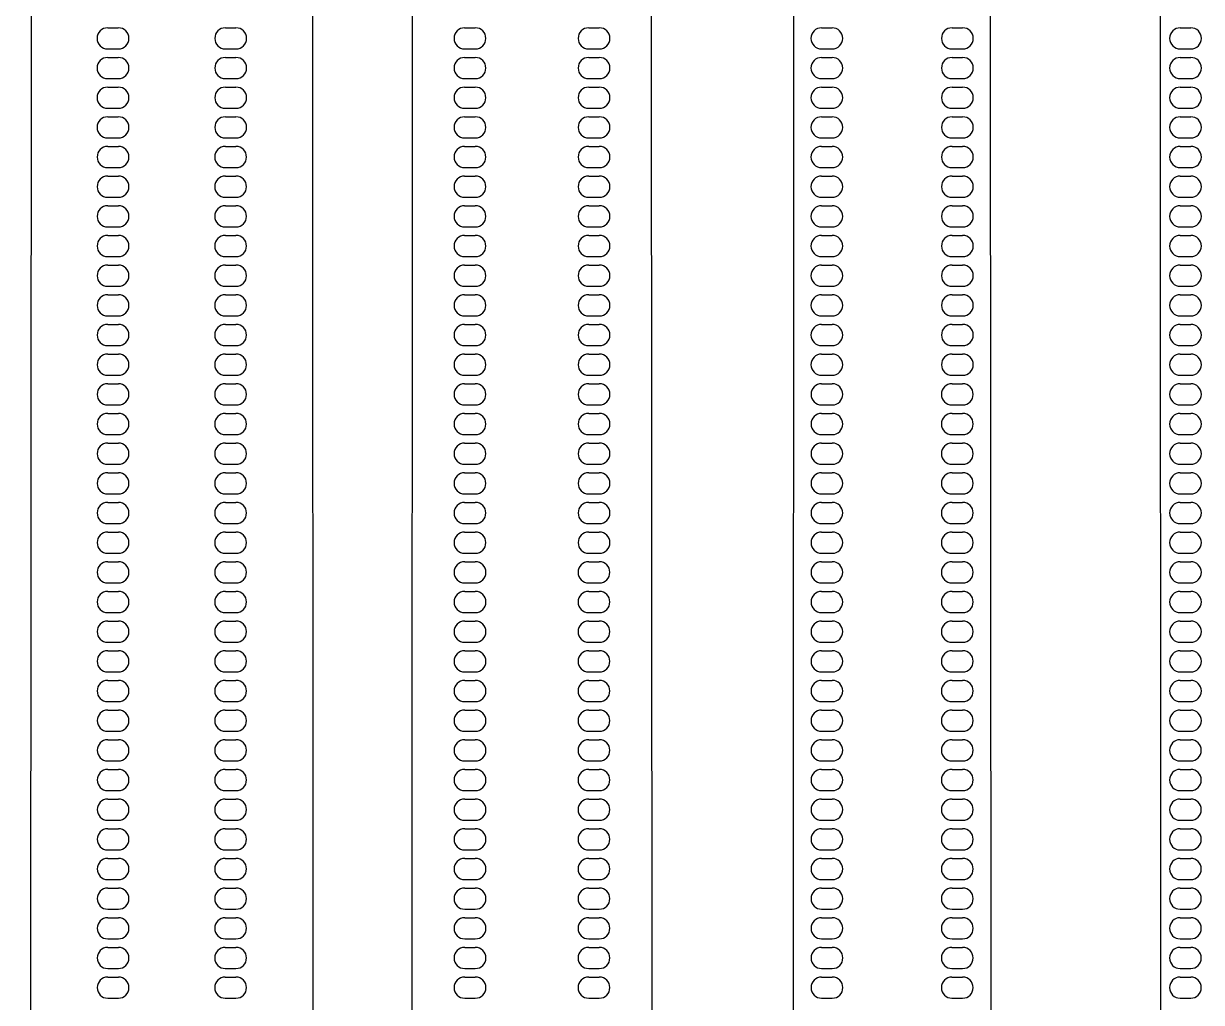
# Model space of a CAD drawing. Header units: millimetres. Extents: x -12.5 to 12.5, y -37.5 to 37.5.
# Drawn here: x -2.9 to -0.12, y 7.095 to 9.405 of the extents above; entities that cross this region are included whole.
import ezdxf

# ---------------------------------------------------------------- set-up
doc = ezdxf.new("R2010")
doc.units = ezdxf.units.MM

msp = doc.modelspace()

# ---------------------------------------------------------------- linework, layer by layer
at = {"color": 7, "linetype": 'Continuous'}
for p, q in [((-2.875, 24), (-2.9, -25)), ((-2.2, -25), (-2.225, 24)), ((-1.975, 24), (-2, -25)), ((-1.4, -25), (-1.425, 24)), ((-1.075, 24), (-1.1, -25)), ((-0.6, -25), (-0.625, 24)), ((-0.225, 24), (-0.2059, -13.45)), ((-2.7014, 9.395), (-2.6764, 9.395)), ((-2.4236, 9.395), (-2.3986, 9.395)), ((-1.8589, 9.395), (-1.8339, 9.395)), ((-1.5661, 9.395), (-1.5411, 9.395)), ((-1.0165, 9.395), (-0.9915, 9.395)), ((-0.7085, 9.395), (-0.6835, 9.395)), ((-0.1699, 9.395), (-0.1449, 9.395)), ((-2.7014, 9.345), (-2.6764, 9.345)), ((-2.4236, 9.345), (-2.3986, 9.345)), ((-1.8589, 9.345), (-1.8339, 9.345)), ((-1.5661, 9.345), (-1.5411, 9.345)), ((-1.0165, 9.345), (-0.9915, 9.345)), ((-0.7085, 9.345), (-0.6835, 9.345)), ((-0.1699, 9.345), (-0.1449, 9.345)), ((-2.7014, 9.325), (-2.6764, 9.325)), ((-2.4236, 9.325), (-2.3986, 9.325)), ((-1.8589, 9.325), (-1.8339, 9.325)), ((-1.5661, 9.325), (-1.5411, 9.325)), ((-1.0165, 9.325), (-0.9915, 9.325)), ((-0.7085, 9.325), (-0.6835, 9.325)), ((-0.1699, 9.325), (-0.1449, 9.325)), ((-2.7014, 9.275), (-2.6764, 9.275)), ((-2.4236, 9.275), (-2.3986, 9.275)), ((-1.8589, 9.275), (-1.8339, 9.275)), ((-1.5661, 9.275), (-1.5411, 9.275)), ((-1.0165, 9.275), (-0.9915, 9.275)), ((-0.7085, 9.275), (-0.6835, 9.275)), ((-0.1699, 9.275), (-0.1449, 9.275)), ((-2.7014, 9.255), (-2.6764, 9.255)), ((-2.4236, 9.255), (-2.3986, 9.255)), ((-1.8589, 9.255), (-1.8339, 9.255)), ((-1.5661, 9.255), (-1.5411, 9.255)), ((-1.0165, 9.255), (-0.9915, 9.255)), ((-0.7085, 9.255), (-0.6835, 9.255)), ((-0.1699, 9.255), (-0.1449, 9.255)), ((-2.7014, 9.205), (-2.6764, 9.205)), ((-2.4236, 9.205), (-2.3986, 9.205)), ((-1.8589, 9.205), (-1.8339, 9.205)), ((-1.5661, 9.205), (-1.5411, 9.205)), ((-1.0165, 9.205), (-0.9915, 9.205)), ((-0.7085, 9.205), (-0.6835, 9.205)), ((-0.1699, 9.205), (-0.1449, 9.205)), ((-2.7014, 9.185), (-2.6764, 9.185)), ((-2.4236, 9.185), (-2.3986, 9.185)), ((-1.8589, 9.185), (-1.8339, 9.185)), ((-1.5661, 9.185), (-1.5411, 9.185)), ((-1.0165, 9.185), (-0.9915, 9.185)), ((-0.7085, 9.185), (-0.6835, 9.185)), ((-0.1699, 9.185), (-0.1449, 9.185)), ((-2.7014, 9.135), (-2.6764, 9.135)), ((-2.4236, 9.135), (-2.3986, 9.135)), ((-1.8589, 9.135), (-1.8339, 9.135)), ((-1.5661, 9.135), (-1.5411, 9.135)), ((-1.0165, 9.135), (-0.9915, 9.135)), ((-0.7085, 9.135), (-0.6835, 9.135)), ((-0.1699, 9.135), (-0.1449, 9.135)), ((-2.7013, 9.115), (-2.6763, 9.115)), ((-2.4237, 9.115), (-2.3987, 9.115)), ((-1.8589, 9.115), (-1.8339, 9.115)), ((-1.5661, 9.115), (-1.5411, 9.115)), ((-1.0165, 9.115), (-0.9915, 9.115)), ((-0.7085, 9.115), (-0.6835, 9.115)), ((-0.1699, 9.115), (-0.1449, 9.115)), ((-2.7013, 9.065), (-2.6763, 9.065)), ((-2.4237, 9.065), (-2.3987, 9.065)), ((-1.8589, 9.065), (-1.8339, 9.065)), ((-1.5661, 9.065), (-1.5411, 9.065)), ((-1.0165, 9.065), (-0.9915, 9.065)), ((-0.7085, 9.065), (-0.6835, 9.065)), ((-0.1699, 9.065), (-0.1449, 9.065)), ((-2.7013, 9.045), (-2.6763, 9.045)), ((-2.4237, 9.045), (-2.3987, 9.045)), ((-1.8589, 9.045), (-1.8339, 9.045)), ((-1.5661, 9.045), (-1.5411, 9.045)), ((-1.0165, 9.045), (-0.9915, 9.045)), ((-0.7085, 9.045), (-0.6835, 9.045)), ((-0.17, 9.045), (-0.145, 9.045)), ((-2.7013, 8.995), (-2.6763, 8.995)), ((-2.4237, 8.995), (-2.3987, 8.995)), ((-1.8589, 8.995), (-1.8339, 8.995)), ((-1.5661, 8.995), (-1.5411, 8.995)), ((-1.0165, 8.995), (-0.9915, 8.995)), ((-0.7085, 8.995), (-0.6835, 8.995)), ((-0.17, 8.995), (-0.145, 8.995)), ((-2.7013, 8.975), (-2.6763, 8.975)), ((-2.4237, 8.975), (-2.3987, 8.975)), ((-1.8589, 8.975), (-1.8339, 8.975)), ((-1.5661, 8.975), (-1.5411, 8.975)), ((-1.0165, 8.975), (-0.9915, 8.975)), ((-0.7085, 8.975), (-0.6835, 8.975)), ((-0.17, 8.975), (-0.145, 8.975)), ((-2.7013, 8.925), (-2.6763, 8.925)), ((-2.4237, 8.925), (-2.3987, 8.925)), ((-1.8589, 8.925), (-1.8339, 8.925)), ((-1.5661, 8.925), (-1.5411, 8.925)), ((-1.0165, 8.925), (-0.9915, 8.925)), ((-0.7085, 8.925), (-0.6835, 8.925)), ((-0.17, 8.925), (-0.145, 8.925)), ((-2.7013, 8.905), (-2.6763, 8.905)), ((-2.4237, 8.905), (-2.3987, 8.905)), ((-1.8589, 8.905), (-1.8339, 8.905)), ((-1.5661, 8.905), (-1.5411, 8.905)), ((-1.0165, 8.905), (-0.9915, 8.905)), ((-0.7085, 8.905), (-0.6835, 8.905)), ((-0.17, 8.905), (-0.145, 8.905)), ((-2.7013, 8.855), (-2.6763, 8.855)), ((-2.4237, 8.855), (-2.3987, 8.855)), ((-1.8589, 8.855), (-1.8339, 8.855)), ((-1.5661, 8.855), (-1.5411, 8.855)), ((-1.0165, 8.855), (-0.9915, 8.855)), ((-0.7085, 8.855), (-0.6835, 8.855)), ((-0.17, 8.855), (-0.145, 8.855)), ((-2.7013, 8.835), (-2.6763, 8.835)), ((-2.4237, 8.835), (-2.3987, 8.835)), ((-1.8589, 8.835), (-1.8339, 8.835)), ((-1.5661, 8.835), (-1.5411, 8.835)), ((-1.0165, 8.835), (-0.9915, 8.835)), ((-0.7085, 8.835), (-0.6835, 8.835)), ((-0.17, 8.835), (-0.145, 8.835)), ((-2.7013, 8.785), (-2.6763, 8.785)), ((-2.7013, 8.765), (-2.6763, 8.765)), ((-2.4237, 8.785), (-2.3987, 8.785)), ((-2.4237, 8.765), (-2.3987, 8.765)), ((-1.8589, 8.785), (-1.8339, 8.785)), ((-1.8589, 8.765), (-1.8339, 8.765)), ((-1.5661, 8.785), (-1.5411, 8.785)), ((-1.5661, 8.765), (-1.5411, 8.765)), ((-1.0165, 8.785), (-0.9915, 8.785)), ((-1.0165, 8.765), (-0.9915, 8.765)), ((-0.7085, 8.785), (-0.6835, 8.785)), ((-0.7085, 8.765), (-0.6835, 8.765)), ((-0.17, 8.785), (-0.145, 8.785)), ((-0.17, 8.765), (-0.145, 8.765)), ((-2.7013, 8.715), (-2.6763, 8.715)), ((-2.4237, 8.715), (-2.3987, 8.715)), ((-1.8589, 8.715), (-1.8339, 8.715)), ((-1.5661, 8.715), (-1.5411, 8.715)), ((-1.0165, 8.715), (-0.9915, 8.715)), ((-0.7085, 8.715), (-0.6835, 8.715)), ((-0.17, 8.715), (-0.145, 8.715)), ((-2.7013, 8.695), (-2.6763, 8.695)), ((-2.4237, 8.695), (-2.3987, 8.695)), ((-1.8589, 8.695), (-1.8339, 8.695)), ((-1.5661, 8.695), (-1.5411, 8.695)), ((-1.0165, 8.695), (-0.9915, 8.695)), ((-0.7085, 8.695), (-0.6835, 8.695)), ((-0.17, 8.695), (-0.145, 8.695)), ((-2.7013, 8.645), (-2.6763, 8.645)), ((-2.7013, 8.625), (-2.6763, 8.625)), ((-2.4237, 8.645), (-2.3987, 8.645)), ((-2.4237, 8.625), (-2.3987, 8.625)), ((-1.8589, 8.645), (-1.8339, 8.645)), ((-1.8589, 8.625), (-1.8339, 8.625)), ((-1.5661, 8.645), (-1.5411, 8.645)), ((-1.5661, 8.625), (-1.5411, 8.625)), ((-1.0165, 8.645), (-0.9915, 8.645)), ((-1.0165, 8.625), (-0.9915, 8.625)), ((-0.7085, 8.645), (-0.6835, 8.645)), ((-0.7085, 8.625), (-0.6835, 8.625)), ((-0.17, 8.645), (-0.145, 8.645)), ((-0.17, 8.625), (-0.145, 8.625)), ((-2.7013, 8.575), (-2.6763, 8.575)), ((-2.4237, 8.575), (-2.3987, 8.575)), ((-1.8589, 8.575), (-1.8339, 8.575)), ((-1.5661, 8.575), (-1.5411, 8.575)), ((-1.0165, 8.575), (-0.9915, 8.575)), ((-0.7085, 8.575), (-0.6835, 8.575)), ((-0.17, 8.575), (-0.145, 8.575)), ((-2.7013, 8.555), (-2.6763, 8.555)), ((-2.4237, 8.555), (-2.3987, 8.555)), ((-1.8589, 8.555), (-1.8339, 8.555)), ((-1.5661, 8.555), (-1.5411, 8.555)), ((-1.0164, 8.555), (-0.9914, 8.555)), ((-0.7086, 8.555), (-0.6836, 8.555)), ((-0.17, 8.555), (-0.145, 8.555)), ((-2.7013, 8.505), (-2.6763, 8.505)), ((-2.7013, 8.485), (-2.6763, 8.485)), ((-2.4237, 8.505), (-2.3987, 8.505)), ((-2.4237, 8.485), (-2.3987, 8.485)), ((-1.8589, 8.505), (-1.8339, 8.505)), ((-1.8589, 8.485), (-1.8339, 8.485)), ((-1.5661, 8.505), (-1.5411, 8.505)), ((-1.5661, 8.485), (-1.5411, 8.485)), ((-1.0164, 8.505), (-0.9914, 8.505)), ((-1.0164, 8.485), (-0.9914, 8.485)), ((-0.7086, 8.505), (-0.6836, 8.505)), ((-0.7086, 8.485), (-0.6836, 8.485)), ((-0.17, 8.505), (-0.145, 8.505)), ((-0.17, 8.485), (-0.145, 8.485)), ((-2.7013, 8.435), (-2.6763, 8.435)), ((-2.4237, 8.435), (-2.3987, 8.435)), ((-1.8589, 8.435), (-1.8339, 8.435)), ((-1.5661, 8.435), (-1.5411, 8.435)), ((-1.0164, 8.435), (-0.9914, 8.435)), ((-0.7086, 8.435), (-0.6836, 8.435)), ((-0.17, 8.435), (-0.145, 8.435)), ((-2.7013, 8.415), (-2.6763, 8.415)), ((-2.4237, 8.415), (-2.3987, 8.415)), ((-1.8589, 8.415), (-1.8339, 8.415)), ((-1.5661, 8.415), (-1.5411, 8.415)), ((-1.0164, 8.415), (-0.9914, 8.415)), ((-0.7086, 8.415), (-0.6836, 8.415)), ((-0.17, 8.415), (-0.145, 8.415)), ((-2.7013, 8.365), (-2.6763, 8.365)), ((-2.7013, 8.345), (-2.6763, 8.345)), ((-2.4237, 8.365), (-2.3987, 8.365)), ((-2.4237, 8.345), (-2.3987, 8.345)), ((-1.8589, 8.365), (-1.8339, 8.365)), ((-1.8589, 8.345), (-1.8339, 8.345)), ((-1.5661, 8.365), (-1.5411, 8.365)), ((-1.5661, 8.345), (-1.5411, 8.345)), ((-1.0164, 8.365), (-0.9914, 8.365)), ((-1.0164, 8.345), (-0.9914, 8.345)), ((-0.7086, 8.365), (-0.6836, 8.365)), ((-0.7086, 8.345), (-0.6836, 8.345)), ((-0.1701, 8.345), (-0.1451, 8.345)), ((-0.17, 8.365), (-0.145, 8.365)), ((-2.7013, 8.295), (-2.6763, 8.295)), ((-2.4237, 8.295), (-2.3987, 8.295)), ((-1.8589, 8.295), (-1.8339, 8.295)), ((-1.5661, 8.295), (-1.5411, 8.295)), ((-1.0164, 8.295), (-0.9914, 8.295)), ((-0.7086, 8.295), (-0.6836, 8.295)), ((-0.1701, 8.295), (-0.1451, 8.295)), ((-2.7013, 8.275), (-2.6763, 8.275)), ((-2.4237, 8.275), (-2.3987, 8.275)), ((-1.8589, 8.275), (-1.8339, 8.275)), ((-1.5661, 8.275), (-1.5411, 8.275)), ((-1.0164, 8.275), (-0.9914, 8.275)), ((-0.7086, 8.275), (-0.6836, 8.275)), ((-0.1701, 8.275), (-0.1451, 8.275)), ((-2.7013, 8.225), (-2.6763, 8.225)), ((-2.7013, 8.205), (-2.6763, 8.205)), ((-2.4237, 8.225), (-2.3987, 8.225)), ((-2.4237, 8.205), (-2.3987, 8.205)), ((-1.8589, 8.225), (-1.8339, 8.225)), ((-1.8589, 8.205), (-1.8339, 8.205)), ((-1.5661, 8.225), (-1.5411, 8.225)), ((-1.5661, 8.205), (-1.5411, 8.205)), ((-1.0164, 8.225), (-0.9914, 8.225)), ((-1.0164, 8.205), (-0.9914, 8.205)), ((-0.7086, 8.225), (-0.6836, 8.225)), ((-0.7086, 8.205), (-0.6836, 8.205)), ((-0.1701, 8.225), (-0.1451, 8.225)), ((-0.1701, 8.205), (-0.1451, 8.205)), ((-2.7013, 8.155), (-2.6763, 8.155)), ((-2.4237, 8.155), (-2.3987, 8.155)), ((-1.8589, 8.155), (-1.8339, 8.155)), ((-1.5661, 8.155), (-1.5411, 8.155)), ((-1.0164, 8.155), (-0.9914, 8.155)), ((-0.7086, 8.155), (-0.6836, 8.155)), ((-0.1701, 8.155), (-0.1451, 8.155)), ((-2.7013, 8.135), (-2.6763, 8.135)), ((-2.4237, 8.135), (-2.3987, 8.135)), ((-1.8588, 8.135), (-1.8338, 8.135)), ((-1.5662, 8.135), (-1.5412, 8.135)), ((-1.0164, 8.135), (-0.9914, 8.135)), ((-0.7086, 8.135), (-0.6836, 8.135)), ((-0.1701, 8.135), (-0.1451, 8.135)), ((-2.7013, 8.085), (-2.6763, 8.085)), ((-2.7013, 8.065), (-2.6763, 8.065)), ((-2.4237, 8.085), (-2.3987, 8.085)), ((-2.4237, 8.065), (-2.3987, 8.065)), ((-1.8588, 8.085), (-1.8338, 8.085)), ((-1.8588, 8.065), (-1.8338, 8.065)), ((-1.5662, 8.085), (-1.5412, 8.085)), ((-1.5662, 8.065), (-1.5412, 8.065)), ((-1.0164, 8.085), (-0.9914, 8.085)), ((-1.0164, 8.065), (-0.9914, 8.065)), ((-0.7086, 8.085), (-0.6836, 8.085)), ((-0.7086, 8.065), (-0.6836, 8.065)), ((-0.1701, 8.085), (-0.1451, 8.085)), ((-0.1701, 8.065), (-0.1451, 8.065)), ((-2.7013, 8.015), (-2.6763, 8.015)), ((-2.4237, 8.015), (-2.3987, 8.015)), ((-1.8588, 8.015), (-1.8338, 8.015)), ((-1.5662, 8.015), (-1.5412, 8.015)), ((-1.0164, 8.015), (-0.9914, 8.015)), ((-0.7086, 8.015), (-0.6836, 8.015)), ((-0.1701, 8.015), (-0.1451, 8.015)), ((-2.7013, 7.995), (-2.6763, 7.995)), ((-2.4237, 7.995), (-2.3987, 7.995)), ((-1.8588, 7.995), (-1.8338, 7.995)), ((-1.5662, 7.995), (-1.5412, 7.995)), ((-1.0164, 7.995), (-0.9914, 7.995)), ((-0.7086, 7.995), (-0.6836, 7.995)), ((-0.1701, 7.995), (-0.1451, 7.995)), ((-2.7013, 7.945), (-2.6763, 7.945)), ((-2.7013, 7.925), (-2.6763, 7.925)), ((-2.4237, 7.945), (-2.3987, 7.945)), ((-2.4237, 7.925), (-2.3987, 7.925)), ((-1.8588, 7.945), (-1.8338, 7.945)), ((-1.8588, 7.925), (-1.8338, 7.925)), ((-1.5662, 7.945), (-1.5412, 7.945)), ((-1.5662, 7.925), (-1.5412, 7.925)), ((-1.0164, 7.945), (-0.9914, 7.945)), ((-1.0164, 7.925), (-0.9914, 7.925)), ((-0.7086, 7.945), (-0.6836, 7.945)), ((-0.7086, 7.925), (-0.6836, 7.925)), ((-0.1701, 7.945), (-0.1451, 7.945)), ((-0.1701, 7.925), (-0.1451, 7.925)), ((-2.7013, 7.875), (-2.6763, 7.875)), ((-2.4237, 7.875), (-2.3987, 7.875)), ((-1.8588, 7.875), (-1.8338, 7.875)), ((-1.5662, 7.875), (-1.5412, 7.875)), ((-1.0164, 7.875), (-0.9914, 7.875)), ((-0.7086, 7.875), (-0.6836, 7.875)), ((-0.1701, 7.875), (-0.1451, 7.875)), ((-2.7013, 7.855), (-2.6763, 7.855)), ((-2.4237, 7.855), (-2.3987, 7.855)), ((-1.8588, 7.855), (-1.8338, 7.855)), ((-1.5662, 7.855), (-1.5412, 7.855)), ((-1.0164, 7.855), (-0.9914, 7.855)), ((-0.7086, 7.855), (-0.6836, 7.855)), ((-0.1701, 7.855), (-0.1451, 7.855)), ((-2.7013, 7.805), (-2.6763, 7.805)), ((-2.7012, 7.785), (-2.6762, 7.785)), ((-2.4238, 7.785), (-2.3988, 7.785)), ((-2.4237, 7.805), (-2.3987, 7.805)), ((-1.8588, 7.805), (-1.8338, 7.805)), ((-1.8588, 7.785), (-1.8338, 7.785)), ((-1.5662, 7.805), (-1.5412, 7.805)), ((-1.5662, 7.785), (-1.5412, 7.785)), ((-1.0164, 7.805), (-0.9914, 7.805)), ((-1.0164, 7.785), (-0.9914, 7.785)), ((-0.7086, 7.805), (-0.6836, 7.805)), ((-0.7086, 7.785), (-0.6836, 7.785)), ((-0.1701, 7.805), (-0.1451, 7.805)), ((-0.1701, 7.785), (-0.1451, 7.785)), ((-2.7012, 7.735), (-2.6762, 7.735)), ((-2.4238, 7.735), (-2.3988, 7.735)), ((-1.8588, 7.735), (-1.8338, 7.735)), ((-1.5662, 7.735), (-1.5412, 7.735)), ((-1.0164, 7.735), (-0.9914, 7.735)), ((-0.7086, 7.735), (-0.6836, 7.735)), ((-0.1701, 7.735), (-0.1451, 7.735)), ((-2.7012, 7.715), (-2.6762, 7.715)), ((-2.4238, 7.715), (-2.3988, 7.715)), ((-1.8588, 7.715), (-1.8338, 7.715)), ((-1.5662, 7.715), (-1.5412, 7.715)), ((-1.0164, 7.715), (-0.9914, 7.715)), ((-0.7086, 7.715), (-0.6836, 7.715)), ((-0.1702, 7.715), (-0.1452, 7.715)), ((-2.7012, 7.665), (-2.6762, 7.665)), ((-2.4238, 7.665), (-2.3988, 7.665)), ((-1.8588, 7.665), (-1.8338, 7.665)), ((-1.5662, 7.665), (-1.5412, 7.665)), ((-1.0164, 7.665), (-0.9914, 7.665)), ((-0.7086, 7.665), (-0.6836, 7.665)), ((-0.1702, 7.665), (-0.1452, 7.665)), ((-2.7012, 7.645), (-2.6762, 7.645)), ((-2.4238, 7.645), (-2.3988, 7.645)), ((-1.8588, 7.645), (-1.8338, 7.645)), ((-1.5662, 7.645), (-1.5412, 7.645)), ((-1.0164, 7.645), (-0.9914, 7.645)), ((-0.7086, 7.645), (-0.6836, 7.645)), ((-0.1702, 7.645), (-0.1452, 7.645)), ((-2.7012, 7.595), (-2.6762, 7.595)), ((-2.4238, 7.595), (-2.3988, 7.595)), ((-1.8588, 7.595), (-1.8338, 7.595)), ((-1.5662, 7.595), (-1.5412, 7.595)), ((-1.0164, 7.595), (-0.9914, 7.595)), ((-0.7086, 7.595), (-0.6836, 7.595)), ((-0.1702, 7.595), (-0.1452, 7.595)), ((-2.7012, 7.575), (-2.6762, 7.575)), ((-2.4238, 7.575), (-2.3988, 7.575)), ((-1.8588, 7.575), (-1.8338, 7.575)), ((-1.5662, 7.575), (-1.5412, 7.575)), ((-1.0164, 7.575), (-0.9914, 7.575)), ((-0.7086, 7.575), (-0.6836, 7.575)), ((-0.1702, 7.575), (-0.1452, 7.575)), ((-2.7012, 7.525), (-2.6762, 7.525)), ((-2.4238, 7.525), (-2.3988, 7.525)), ((-1.8588, 7.525), (-1.8338, 7.525)), ((-1.5662, 7.525), (-1.5412, 7.525)), ((-1.0164, 7.525), (-0.9914, 7.525)), ((-0.7086, 7.525), (-0.6836, 7.525)), ((-0.1702, 7.525), (-0.1452, 7.525)), ((-2.7012, 7.505), (-2.6762, 7.505)), ((-2.4238, 7.505), (-2.3988, 7.505)), ((-1.8588, 7.505), (-1.8338, 7.505)), ((-1.5662, 7.505), (-1.5412, 7.505)), ((-1.0164, 7.505), (-0.9914, 7.505)), ((-0.7086, 7.505), (-0.6836, 7.505)), ((-0.1702, 7.505), (-0.1452, 7.505)), ((-2.7012, 7.455), (-2.6762, 7.455)), ((-2.4238, 7.455), (-2.3988, 7.455)), ((-1.8588, 7.455), (-1.8338, 7.455)), ((-1.5662, 7.455), (-1.5412, 7.455)), ((-1.0164, 7.455), (-0.9914, 7.455)), ((-0.7086, 7.455), (-0.6836, 7.455)), ((-0.1702, 7.455), (-0.1452, 7.455)), ((-2.7012, 7.435), (-2.6762, 7.435)), ((-2.4238, 7.435), (-2.3988, 7.435)), ((-1.8588, 7.435), (-1.8338, 7.435)), ((-1.5662, 7.435), (-1.5412, 7.435)), ((-1.0164, 7.435), (-0.9914, 7.435)), ((-0.7086, 7.435), (-0.6836, 7.435)), ((-0.1702, 7.435), (-0.1452, 7.435)), ((-2.7012, 7.385), (-2.6762, 7.385)), ((-2.4238, 7.385), (-2.3988, 7.385)), ((-1.8588, 7.385), (-1.8338, 7.385)), ((-1.5662, 7.385), (-1.5412, 7.385)), ((-1.0164, 7.385), (-0.9914, 7.385)), ((-0.7086, 7.385), (-0.6836, 7.385)), ((-0.1702, 7.385), (-0.1452, 7.385)), ((-2.7012, 7.365), (-2.6762, 7.365)), ((-2.4238, 7.365), (-2.3988, 7.365)), ((-1.8588, 7.365), (-1.8338, 7.365)), ((-1.5662, 7.365), (-1.5412, 7.365)), ((-1.0164, 7.365), (-0.9914, 7.365)), ((-0.7086, 7.365), (-0.6836, 7.365)), ((-0.1702, 7.365), (-0.1452, 7.365)), ((-2.7012, 7.315), (-2.6762, 7.315)), ((-2.4238, 7.315), (-2.3988, 7.315)), ((-1.8588, 7.315), (-1.8338, 7.315)), ((-1.5662, 7.315), (-1.5412, 7.315)), ((-1.0164, 7.315), (-0.9914, 7.315)), ((-0.7086, 7.315), (-0.6836, 7.315)), ((-0.1702, 7.315), (-0.1452, 7.315)), ((-2.7012, 7.295), (-2.6762, 7.295)), ((-2.4238, 7.295), (-2.3988, 7.295)), ((-1.8588, 7.295), (-1.8338, 7.295)), ((-1.5662, 7.295), (-1.5412, 7.295)), ((-1.0164, 7.295), (-0.9914, 7.295)), ((-0.7086, 7.295), (-0.6836, 7.295)), ((-0.1702, 7.295), (-0.1452, 7.295)), ((-2.7012, 7.245), (-2.6762, 7.245)), ((-2.4238, 7.245), (-2.3988, 7.245)), ((-1.8588, 7.245), (-1.8338, 7.245)), ((-1.5662, 7.245), (-1.5412, 7.245)), ((-1.0164, 7.245), (-0.9914, 7.245)), ((-0.7086, 7.245), (-0.6836, 7.245)), ((-0.1702, 7.245), (-0.1452, 7.245)), ((-2.7012, 7.225), (-2.6762, 7.225)), ((-2.4238, 7.225), (-2.3988, 7.225)), ((-1.8588, 7.225), (-1.8338, 7.225)), ((-1.5662, 7.225), (-1.5412, 7.225)), ((-1.0163, 7.225), (-0.9913, 7.225)), ((-0.7087, 7.225), (-0.6837, 7.225)), ((-0.1702, 7.225), (-0.1452, 7.225)), ((-2.7012, 7.175), (-2.6762, 7.175)), ((-2.4238, 7.175), (-2.3988, 7.175)), ((-1.8588, 7.175), (-1.8338, 7.175)), ((-1.5662, 7.175), (-1.5412, 7.175)), ((-1.0163, 7.175), (-0.9913, 7.175)), ((-0.7087, 7.175), (-0.6837, 7.175)), ((-0.1702, 7.175), (-0.1452, 7.175)), ((-2.7012, 7.155), (-2.6762, 7.155)), ((-2.4238, 7.155), (-2.3988, 7.155)), ((-1.8588, 7.155), (-1.8338, 7.155)), ((-1.5662, 7.155), (-1.5412, 7.155)), ((-1.0163, 7.155), (-0.9913, 7.155)), ((-0.7087, 7.155), (-0.6837, 7.155)), ((-0.1702, 7.155), (-0.1452, 7.155)), ((-2.7012, 7.105), (-2.6762, 7.105)), ((-2.4238, 7.105), (-2.3988, 7.105)), ((-1.8588, 7.105), (-1.8338, 7.105)), ((-1.5662, 7.105), (-1.5412, 7.105)), ((-1.0163, 7.105), (-0.9913, 7.105)), ((-0.7087, 7.105), (-0.6837, 7.105)), ((-0.1702, 7.105), (-0.1452, 7.105))]:
    msp.add_line(p, q, dxfattribs=at)
for centre, start, end in [((-2.7014, 9.37), 90, 270), ((-2.6764, 9.37), 270, 90), ((-2.4236, 9.37), 90, 270), ((-2.3986, 9.37), 270, 90), ((-1.8589, 9.37), 90, 270), ((-1.8339, 9.37), 270, 90), ((-1.5661, 9.37), 90, 270), ((-1.5411, 9.37), 270, 90), ((-1.0165, 9.37), 90, 270), ((-0.9915, 9.37), 270, 90), ((-0.7085, 9.37), 90, 270), ((-0.6835, 9.37), 270, 90), ((-0.1699, 9.37), 90, 270), ((-0.1449, 9.37), 270, 90), ((-2.7014, 9.3), 90, 270), ((-2.6764, 9.3), 270, 90), ((-2.4236, 9.3), 90, 270), ((-2.3986, 9.3), 270, 90), ((-1.8589, 9.3), 90, 270), ((-1.8339, 9.3), 270, 90), ((-1.5661, 9.3), 90, 270), ((-1.5411, 9.3), 270, 90), ((-1.0165, 9.3), 90, 270), ((-0.9915, 9.3), 270, 90), ((-0.7085, 9.3), 90, 270), ((-0.6835, 9.3), 270, 90), ((-0.1699, 9.3), 90, 270), ((-0.1449, 9.3), 270, 90), ((-2.7014, 9.23), 90, 270), ((-2.6764, 9.23), 270, 90), ((-2.4236, 9.23), 90, 270), ((-2.3986, 9.23), 270, 90), ((-1.8589, 9.23), 90, 270), ((-1.8339, 9.23), 270, 90), ((-1.5661, 9.23), 90, 270), ((-1.5411, 9.23), 270, 90), ((-1.0165, 9.23), 90, 270), ((-0.9915, 9.23), 270, 90), ((-0.7085, 9.23), 90, 270), ((-0.6835, 9.23), 270, 90), ((-0.1699, 9.23), 90, 270), ((-0.1449, 9.23), 270, 90), ((-2.7014, 9.16), 90, 270), ((-2.6764, 9.16), 270, 90), ((-2.4236, 9.16), 90, 270), ((-2.3986, 9.16), 270, 90), ((-1.8589, 9.16), 90, 270), ((-1.8339, 9.16), 270, 90), ((-1.5661, 9.16), 90, 270), ((-1.5411, 9.16), 270, 90), ((-1.0165, 9.16), 90, 270), ((-0.9915, 9.16), 270, 90), ((-0.7085, 9.16), 90, 270), ((-0.6835, 9.16), 270, 90), ((-0.1699, 9.16), 90, 270), ((-0.1449, 9.16), 270, 90), ((-2.7013, 9.09), 90, 270), ((-2.6763, 9.09), 270, 90), ((-2.4237, 9.09), 90, 270), ((-2.3987, 9.09), 270, 90), ((-1.8589, 9.09), 90, 270), ((-1.8339, 9.09), 270, 90), ((-1.5661, 9.09), 90, 270), ((-1.5411, 9.09), 270, 90), ((-1.0165, 9.09), 90, 270), ((-0.9915, 9.09), 270, 90), ((-0.7085, 9.09), 90, 270), ((-0.6835, 9.09), 270, 90), ((-0.1699, 9.09), 90, 270), ((-0.1449, 9.09), 270, 90), ((-2.7013, 9.02), 90, 270), ((-2.6763, 9.02), 270, 90), ((-2.4237, 9.02), 90, 270), ((-2.3987, 9.02), 270, 90), ((-1.8589, 9.02), 90, 270), ((-1.8339, 9.02), 270, 90), ((-1.5661, 9.02), 90, 270), ((-1.5411, 9.02), 270, 90), ((-1.0165, 9.02), 90, 270), ((-0.9915, 9.02), 270, 90), ((-0.7085, 9.02), 90, 270), ((-0.6835, 9.02), 270, 90), ((-0.17, 9.02), 90, 270), ((-0.145, 9.02), 270, 90), ((-2.7013, 8.95), 90, 270), ((-2.6763, 8.95), 270, 90), ((-2.4237, 8.95), 90, 270), ((-2.3987, 8.95), 270, 90), ((-1.8589, 8.95), 90, 270), ((-1.8339, 8.95), 270, 90), ((-1.5661, 8.95), 90, 270), ((-1.5411, 8.95), 270, 90), ((-1.0165, 8.95), 90, 270), ((-0.9915, 8.95), 270, 90), ((-0.7085, 8.95), 90, 270), ((-0.6835, 8.95), 270, 90), ((-0.17, 8.95), 90, 270), ((-0.145, 8.95), 270, 90), ((-2.7013, 8.88), 90, 270), ((-2.6763, 8.88), 270, 90), ((-2.4237, 8.88), 90, 270), ((-2.3987, 8.88), 270, 90), ((-1.8589, 8.88), 90, 270), ((-1.8339, 8.88), 270, 90), ((-1.5661, 8.88), 90, 270), ((-1.5411, 8.88), 270, 90), ((-1.0165, 8.88), 90, 270), ((-0.9915, 8.88), 270, 90), ((-0.7085, 8.88), 90, 270), ((-0.6835, 8.88), 270, 90), ((-0.17, 8.88), 90, 270), ((-0.145, 8.88), 270, 90), ((-2.7013, 8.81), 90, 270), ((-2.6763, 8.81), 270, 90), ((-2.4237, 8.81), 90, 270), ((-2.3987, 8.81), 270, 90), ((-1.8589, 8.81), 90, 270), ((-1.8339, 8.81), 270, 90), ((-1.5661, 8.81), 90, 270), ((-1.5411, 8.81), 270, 90), ((-1.0165, 8.81), 90, 270), ((-0.9915, 8.81), 270, 90), ((-0.7085, 8.81), 90, 270), ((-0.6835, 8.81), 270, 90), ((-0.17, 8.81), 90, 270), ((-0.145, 8.81), 270, 90), ((-2.7013, 8.74), 90, 270), ((-2.6763, 8.74), 270, 90), ((-2.4237, 8.74), 90, 270), ((-2.3987, 8.74), 270, 90), ((-1.8589, 8.74), 90, 270), ((-1.8339, 8.74), 270, 90), ((-1.5661, 8.74), 90, 270), ((-1.5411, 8.74), 270, 90), ((-1.0165, 8.74), 90, 270), ((-0.9915, 8.74), 270, 90), ((-0.7085, 8.74), 90, 270), ((-0.6835, 8.74), 270, 90), ((-0.17, 8.74), 90, 270), ((-0.145, 8.74), 270, 90), ((-2.7013, 8.67), 90, 270), ((-2.6763, 8.67), 270, 90), ((-2.4237, 8.67), 90, 270), ((-2.3987, 8.67), 270, 90), ((-1.8589, 8.67), 90, 270), ((-1.8339, 8.67), 270, 90), ((-1.5661, 8.67), 90, 270), ((-1.5411, 8.67), 270, 90), ((-1.0165, 8.67), 90, 270), ((-0.9915, 8.67), 270, 90), ((-0.7085, 8.67), 90, 270), ((-0.6835, 8.67), 270, 90), ((-0.17, 8.67), 90, 270), ((-0.145, 8.67), 270, 90), ((-2.7013, 8.6), 90, 270), ((-2.6763, 8.6), 270, 90), ((-2.4237, 8.6), 90, 270), ((-2.3987, 8.6), 270, 90), ((-1.8589, 8.6), 90, 270), ((-1.8339, 8.6), 270, 90), ((-1.5661, 8.6), 90, 270), ((-1.5411, 8.6), 270, 90), ((-1.0165, 8.6), 90, 270), ((-0.9915, 8.6), 270, 90), ((-0.7085, 8.6), 90, 270), ((-0.6835, 8.6), 270, 90), ((-0.17, 8.6), 90, 270), ((-0.145, 8.6), 270, 90), ((-2.7013, 8.53), 90, 270), ((-2.6763, 8.53), 270, 90), ((-2.4237, 8.53), 90, 270), ((-2.3987, 8.53), 270, 90), ((-1.8589, 8.53), 90, 270), ((-1.8339, 8.53), 270, 90), ((-1.5661, 8.53), 90, 270), ((-1.5411, 8.53), 270, 90), ((-1.0164, 8.53), 90, 270), ((-0.9914, 8.53), 270, 90), ((-0.7086, 8.53), 90, 270), ((-0.6836, 8.53), 270, 90), ((-0.17, 8.53), 90, 270), ((-0.145, 8.53), 270, 90), ((-2.7013, 8.46), 90, 270), ((-2.6763, 8.46), 270, 90), ((-2.4237, 8.46), 90, 270), ((-2.3987, 8.46), 270, 90), ((-1.8589, 8.46), 90, 270), ((-1.8339, 8.46), 270, 90), ((-1.5661, 8.46), 90, 270), ((-1.5411, 8.46), 270, 90), ((-1.0164, 8.46), 90, 270), ((-0.9914, 8.46), 270, 90), ((-0.7086, 8.46), 90, 270), ((-0.6836, 8.46), 270, 90), ((-0.17, 8.46), 90, 270), ((-0.145, 8.46), 270, 90), ((-2.7013, 8.39), 90, 270), ((-2.6763, 8.39), 270, 90), ((-2.4237, 8.39), 90, 270), ((-2.3987, 8.39), 270, 90), ((-1.8589, 8.39), 90, 270), ((-1.8339, 8.39), 270, 90), ((-1.5661, 8.39), 90, 270), ((-1.5411, 8.39), 270, 90), ((-1.0164, 8.39), 90, 270), ((-0.9914, 8.39), 270, 90), ((-0.7086, 8.39), 90, 270), ((-0.6836, 8.39), 270, 90), ((-0.17, 8.39), 90, 270), ((-0.145, 8.39), 270, 90), ((-2.7013, 8.32), 90, 270), ((-2.6763, 8.32), 270, 90), ((-2.4237, 8.32), 90, 270), ((-2.3987, 8.32), 270, 90), ((-1.8589, 8.32), 90, 270), ((-1.8339, 8.32), 270, 90), ((-1.5661, 8.32), 90, 270), ((-1.5411, 8.32), 270, 90), ((-1.0164, 8.32), 90, 270), ((-0.9914, 8.32), 270, 90), ((-0.7086, 8.32), 90, 270), ((-0.6836, 8.32), 270, 90), ((-0.1701, 8.32), 90, 270), ((-0.1451, 8.32), 270, 90), ((-2.7013, 8.25), 90, 270), ((-2.6763, 8.25), 270, 90), ((-2.4237, 8.25), 90, 270), ((-2.3987, 8.25), 270, 90), ((-1.8589, 8.25), 90, 270), ((-1.8339, 8.25), 270, 90), ((-1.5661, 8.25), 90, 270), ((-1.5411, 8.25), 270, 90), ((-1.0164, 8.25), 90, 270), ((-0.9914, 8.25), 270, 90), ((-0.7086, 8.25), 90, 270), ((-0.6836, 8.25), 270, 90), ((-0.1701, 8.25), 90, 270), ((-0.1451, 8.25), 270, 90), ((-2.7013, 8.18), 90, 270), ((-2.6763, 8.18), 270, 90), ((-2.4237, 8.18), 90, 270), ((-2.3987, 8.18), 270, 90), ((-1.8589, 8.18), 90, 270), ((-1.8339, 8.18), 270, 90), ((-1.5661, 8.18), 90, 270), ((-1.5411, 8.18), 270, 90), ((-1.0164, 8.18), 90, 270), ((-0.9914, 8.18), 270, 90), ((-0.7086, 8.18), 90, 270), ((-0.6836, 8.18), 270, 90), ((-0.1701, 8.18), 90, 270), ((-0.1451, 8.18), 270, 90), ((-2.7013, 8.11), 90, 270), ((-2.6763, 8.11), 270, 90), ((-2.4237, 8.11), 90, 270), ((-2.3987, 8.11), 270, 90), ((-1.8588, 8.11), 90, 270), ((-1.8338, 8.11), 270, 90), ((-1.5662, 8.11), 90, 270), ((-1.5412, 8.11), 270, 90), ((-1.0164, 8.11), 90, 270), ((-0.9914, 8.11), 270, 90), ((-0.7086, 8.11), 90, 270), ((-0.6836, 8.11), 270, 90), ((-0.1701, 8.11), 90, 270), ((-0.1451, 8.11), 270, 90), ((-2.7013, 8.04), 90, 270), ((-2.6763, 8.04), 270, 90), ((-2.4237, 8.04), 90, 270), ((-2.3987, 8.04), 270, 90), ((-1.8588, 8.04), 90, 270), ((-1.8338, 8.04), 270, 90), ((-1.5662, 8.04), 90, 270), ((-1.5412, 8.04), 270, 90), ((-1.0164, 8.04), 90, 270), ((-0.9914, 8.04), 270, 90), ((-0.7086, 8.04), 90, 270), ((-0.6836, 8.04), 270, 90), ((-0.1701, 8.04), 90, 270), ((-0.1451, 8.04), 270, 90), ((-2.7013, 7.97), 90, 270), ((-2.6763, 7.97), 270, 90), ((-2.4237, 7.97), 90, 270), ((-2.3987, 7.97), 270, 90), ((-1.8588, 7.97), 90, 270), ((-1.8338, 7.97), 270, 90), ((-1.5662, 7.97), 90, 270), ((-1.5412, 7.97), 270, 90), ((-1.0164, 7.97), 90, 270), ((-0.9914, 7.97), 270, 90), ((-0.7086, 7.97), 90, 270), ((-0.6836, 7.97), 270, 90), ((-0.1701, 7.97), 90, 270), ((-0.1451, 7.97), 270, 90), ((-2.7013, 7.9), 90, 270), ((-2.6763, 7.9), 270, 90), ((-2.4237, 7.9), 90, 270), ((-2.3987, 7.9), 270, 90), ((-1.8588, 7.9), 90, 270), ((-1.8338, 7.9), 270, 90), ((-1.5662, 7.9), 90, 270), ((-1.5412, 7.9), 270, 90), ((-1.0164, 7.9), 90, 270), ((-0.9914, 7.9), 270, 90), ((-0.7086, 7.9), 90, 270), ((-0.6836, 7.9), 270, 90), ((-0.1701, 7.9), 90, 270), ((-0.1451, 7.9), 270, 90), ((-2.7013, 7.83), 90, 270), ((-2.6763, 7.83), 270, 90), ((-2.4237, 7.83), 90, 270), ((-2.3987, 7.83), 270, 90), ((-1.8588, 7.83), 90, 270), ((-1.8338, 7.83), 270, 90), ((-1.5662, 7.83), 90, 270), ((-1.5412, 7.83), 270, 90), ((-1.0164, 7.83), 90, 270), ((-0.9914, 7.83), 270, 90), ((-0.7086, 7.83), 90, 270), ((-0.6836, 7.83), 270, 90), ((-0.1701, 7.83), 90, 270), ((-0.1451, 7.83), 270, 90), ((-2.7012, 7.76), 90, 270), ((-2.6762, 7.76), 270, 90), ((-2.4238, 7.76), 90, 270), ((-2.3988, 7.76), 270, 90), ((-1.8588, 7.76), 90, 270), ((-1.8338, 7.76), 270, 90), ((-1.5662, 7.76), 90, 270), ((-1.5412, 7.76), 270, 90), ((-1.0164, 7.76), 90, 270), ((-0.9914, 7.76), 270, 90), ((-0.7086, 7.76), 90, 270), ((-0.6836, 7.76), 270, 90), ((-0.1701, 7.76), 90, 270), ((-0.1451, 7.76), 270, 90), ((-2.7012, 7.69), 90, 270), ((-2.6762, 7.69), 270, 90), ((-2.4238, 7.69), 90, 270), ((-2.3988, 7.69), 270, 90), ((-1.8588, 7.69), 90, 270), ((-1.8338, 7.69), 270, 90), ((-1.5662, 7.69), 90, 270), ((-1.5412, 7.69), 270, 90), ((-1.0164, 7.69), 90, 270), ((-0.9914, 7.69), 270, 90), ((-0.7086, 7.69), 90, 270), ((-0.6836, 7.69), 270, 90), ((-0.1702, 7.69), 90, 270), ((-0.1452, 7.69), 270, 90), ((-2.7012, 7.62), 90, 270), ((-2.6762, 7.62), 270, 90), ((-2.4238, 7.62), 90, 270), ((-2.3988, 7.62), 270, 90), ((-1.8588, 7.62), 90, 270), ((-1.8338, 7.62), 270, 90), ((-1.5662, 7.62), 90, 270), ((-1.5412, 7.62), 270, 90), ((-1.0164, 7.62), 90, 270), ((-0.9914, 7.62), 270, 90), ((-0.7086, 7.62), 90, 270), ((-0.6836, 7.62), 270, 90), ((-0.1702, 7.62), 90, 270), ((-0.1452, 7.62), 270, 90), ((-2.7012, 7.55), 90, 270), ((-2.6762, 7.55), 270, 90), ((-2.4238, 7.55), 90, 270), ((-2.3988, 7.55), 270, 90), ((-1.8588, 7.55), 90, 270), ((-1.8338, 7.55), 270, 90), ((-1.5662, 7.55), 90, 270), ((-1.5412, 7.55), 270, 90), ((-1.0164, 7.55), 90, 270), ((-0.9914, 7.55), 270, 90), ((-0.7086, 7.55), 90, 270), ((-0.6836, 7.55), 270, 90), ((-0.1702, 7.55), 90, 270), ((-0.1452, 7.55), 270, 90), ((-2.7012, 7.48), 90, 270), ((-2.6762, 7.48), 270, 90), ((-2.4238, 7.48), 90, 270), ((-2.3988, 7.48), 270, 90), ((-1.8588, 7.48), 90, 270), ((-1.8338, 7.48), 270, 90), ((-1.5662, 7.48), 90, 270), ((-1.5412, 7.48), 270, 90), ((-1.0164, 7.48), 90, 270), ((-0.9914, 7.48), 270, 90), ((-0.7086, 7.48), 90, 270), ((-0.6836, 7.48), 270, 90), ((-0.1702, 7.48), 90, 270), ((-0.1452, 7.48), 270, 90), ((-2.7012, 7.41), 90, 270), ((-2.6762, 7.41), 270, 90), ((-2.4238, 7.41), 90, 270), ((-2.3988, 7.41), 270, 90), ((-1.8588, 7.41), 90, 270), ((-1.8338, 7.41), 270, 90), ((-1.5662, 7.41), 90, 270), ((-1.5412, 7.41), 270, 90), ((-1.0164, 7.41), 90, 270), ((-0.9914, 7.41), 270, 90), ((-0.7086, 7.41), 90, 270), ((-0.6836, 7.41), 270, 90), ((-0.1702, 7.41), 90, 270), ((-0.1452, 7.41), 270, 90), ((-2.7012, 7.34), 90, 270), ((-2.6762, 7.34), 270, 90), ((-2.4238, 7.34), 90, 270), ((-2.3988, 7.34), 270, 90), ((-1.8588, 7.34), 90, 270), ((-1.8338, 7.34), 270, 90), ((-1.5662, 7.34), 90, 270), ((-1.5412, 7.34), 270, 90), ((-1.0164, 7.34), 90, 270), ((-0.9914, 7.34), 270, 90), ((-0.7086, 7.34), 90, 270), ((-0.6836, 7.34), 270, 90), ((-0.1702, 7.34), 90, 270), ((-0.1452, 7.34), 270, 90), ((-2.7012, 7.27), 90, 270), ((-2.6762, 7.27), 270, 90), ((-2.4238, 7.27), 90, 270), ((-2.3988, 7.27), 270, 90), ((-1.8588, 7.27), 90, 270), ((-1.8338, 7.27), 270, 90), ((-1.5662, 7.27), 90, 270), ((-1.5412, 7.27), 270, 90), ((-1.0164, 7.27), 90, 270), ((-0.9914, 7.27), 270, 90), ((-0.7086, 7.27), 90, 270), ((-0.6836, 7.27), 270, 90), ((-0.1702, 7.27), 90, 270), ((-0.1452, 7.27), 270, 90), ((-2.7012, 7.2), 90, 270), ((-2.6762, 7.2), 270, 90), ((-2.4238, 7.2), 90, 270), ((-2.3988, 7.2), 270, 90), ((-1.8588, 7.2), 90, 270), ((-1.8338, 7.2), 270, 90), ((-1.5662, 7.2), 90, 270), ((-1.5412, 7.2), 270, 90), ((-1.0163, 7.2), 90, 270), ((-0.9913, 7.2), 270, 90), ((-0.7087, 7.2), 90, 270), ((-0.6837, 7.2), 270, 90), ((-0.1702, 7.2), 90, 270), ((-0.1452, 7.2), 270, 90), ((-2.7012, 7.13), 90, 270), ((-2.6762, 7.13), 270, 90), ((-2.4238, 7.13), 90, 270), ((-2.3988, 7.13), 270, 90), ((-1.8588, 7.13), 90, 270), ((-1.8338, 7.13), 270, 90), ((-1.5662, 7.13), 90, 270), ((-1.5412, 7.13), 270, 90), ((-1.0163, 7.13), 90, 270), ((-0.9913, 7.13), 270, 90), ((-0.7087, 7.13), 90, 270), ((-0.6837, 7.13), 270, 90), ((-0.1702, 7.13), 90, 270), ((-0.1452, 7.13), 270, 90)]:
    msp.add_arc(centre, 0.025, start, end, dxfattribs=at)

doc.saveas('drawing.dxf')
